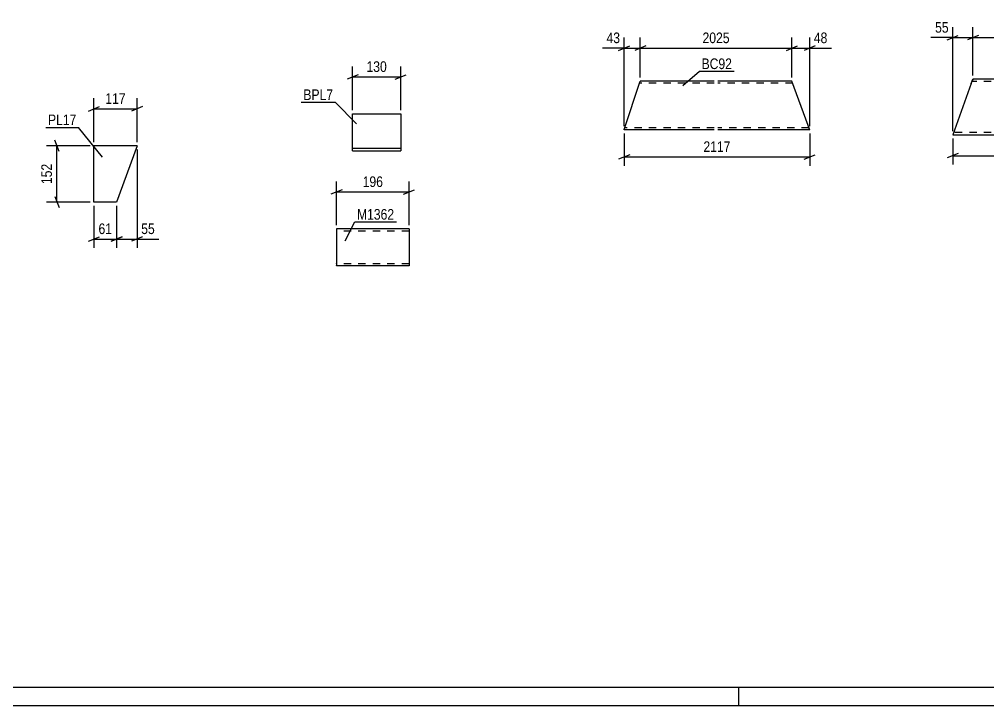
# Model space of a CAD drawing. Header units: millimetres. Extents: x 0 to 1189, y 0 to 841.
# Drawn here: x 364.5 to 626.3, y 0 to 185.6 of the extents above; entities that cross this region are included whole.
import ezdxf

# ---------------------------------------------------------------- set-up
doc = ezdxf.new("R2010")
doc.units = ezdxf.units.MM
doc.linetypes.add('DXK_LINE_DOT2', pattern=[3.9198, 1.9599, -1.9599])
doc.styles.add('Arial Narrow', font='ARIALN.TTF', dxfattribs={"height": 0.2})

# ---------------------------------------------------------------- blocks, each defined once
blk = doc.blocks.new('Unknown-682122038-1161')
at = {"color": 5, "linetype": 'Continuous'}
for p, q in [((5, 5), (1184, 5)), ((559, 0), (559, 5)), ((0, 0), (1189, 0))]:
    blk.add_line(p, q, dxfattribs=at)
blk = doc.blocks.new('Part-682122038-61337 - 61336')
at = {"color": 2, "linetype": 'Continuous'}
for p, q in [((469.86, 128.88), (450.25, 128.88)), ((450.25, 128.88), (450.25, 118.97)), ((469.86, 128.88), (469.86, 118.88)), ((450.25, 118.88), (450.25, 118.97)), ((469.86, 118.88), (450.25, 118.88))]:
    blk.add_line(p, q, dxfattribs=at)
at = {"color": 7, "linetype": 'DXK_LINE_DOT2'}
for p, q in [((469.86, 128.28), (450.25, 128.28)), ((450.25, 119.48), (450.25, 119.53)), ((469.86, 119.48), (450.25, 119.48)), ((469.86, 119.48), (469.86, 119.53))]:
    blk.add_line(p, q, dxfattribs=at)
blk = doc.blocks.new('Part-682122038-61363 - 61362')
at = {"color": 2, "linetype": 'Continuous'}
for p, q in [((454.59, 150.05), (454.59, 160)), ((454.59, 160), (467.59, 160)), ((467.59, 160), (467.59, 159.96)), ((467.59, 159.96), (467.59, 150.05)), ((467.59, 150.6), (454.59, 150.6)), ((454.59, 150), (454.59, 150.05)), ((454.59, 150), (467.59, 150)), ((467.59, 150), (467.59, 150.05))]:
    blk.add_line(p, q, dxfattribs=at)
at = {"color": 7, "linetype": 'DXK_LINE_DOT2'}
for p, q in [((454.59, 150), (454.59, 150.05)), ((467.59, 150), (467.59, 150.05))]:
    blk.add_line(p, q, dxfattribs=at)
blk = doc.blocks.new('Part-682122038-34733 - 34732')
at = {"color": 2, "linetype": 'Continuous'}
for p, q in [((528.04, 155.75), (532.35, 168.86)), ((552.35, 168.86), (532.35, 168.86)), ((573.35, 168.86), (553.35, 168.86)), ((577.72, 156.86), (573.35, 168.86)), ((528.01, 155.66), (528.04, 155.75)), ((552.35, 155.66), (528.01, 155.66)), ((578.15, 155.66), (553.35, 155.66)), ((578.15, 155.66), (577.72, 156.86))]:
    blk.add_line(p, q, dxfattribs=at)
at = {"color": 7, "linetype": 'DXK_LINE_DOT2'}
for p, q in [((552.35, 168.26), (532.15, 168.26)), ((573.57, 168.26), (553.35, 168.26)), ((528.01, 155.66), (528.01, 155.66)), ((552.35, 156.26), (528.21, 156.26)), ((577.94, 156.26), (553.35, 156.26)), ((577.92, 156.31), (577.8, 156.63)), ((577.94, 156.26), (577.92, 156.31)), ((578.12, 155.75), (578.03, 156.01)), ((578.15, 155.66), (578.12, 155.75))]:
    blk.add_line(p, q, dxfattribs=at)
blk = doc.blocks.new('Part-682122038-30359 - 30358')
at = {"color": 2, "linetype": 'Continuous'}
for p, q in [((384.66, 136.16), (384.66, 151.36)), ((396.32, 151.36), (384.66, 151.36)), ((396.32, 151.36), (390.79, 136.16)), ((390.79, 136.16), (384.66, 136.16))]:
    blk.add_line(p, q, dxfattribs=at)
blk = doc.blocks.new('Part-682122038-34647 - 34646')
at = {"color": 2, "linetype": 'Continuous'}
for p, q in [((621.85, 168.17), (616.83, 154.37)), ((621.85, 168.17), (622.29, 169.37)), ((646.83, 169.37), (622.29, 169.37)), ((646.83, 169.37), (646.83, 169.28)), ((646.83, 169.28), (646.83, 154.37)), ((616.83, 154.37), (646.83, 154.37))]:
    blk.add_line(p, q, dxfattribs=at)
at = {"color": 7, "linetype": 'DXK_LINE_DOT2'}
for p, q in [((646.83, 168.77), (622.07, 168.77)), ((622.25, 169.28), (622.16, 169.02)), ((622.29, 169.37), (622.25, 169.28)), ((646.83, 169.02), (646.83, 169.37)), ((646.83, 154.97), (617.05, 154.97))]:
    blk.add_line(p, q, dxfattribs=at)
blk = doc.blocks.new('StraightDimension-682122038-61670 - 61336')
at = {"color": 7, "linetype": 'Continuous'}
for p, q in [((450.25, 129.88), (450.25, 141.73)), ((469.86, 129.88), (469.86, 141.73)), ((451.75, 139.48), (448.75, 138.28)), ((450.25, 138.88), (469.86, 138.88)), ((468.36, 138.28), (471.36, 139.48))]:
    blk.add_line(p, q, dxfattribs=at)
at = {"color": 0}
blk.add_wipeout([(463.4, 139.63), (463.4, 143.83), (456.72, 143.83), (456.72, 139.63)], dxfattribs=at)
at = {"color": 3, "style": 'Arial Narrow'}
blk.add_text('196', height=2.863, dxfattribs=at).set_placement((457.32, 140.23))
blk = doc.blocks.new('StraightDimension-682122038-61714 - 61362')
at = {"color": 7, "linetype": 'Continuous'}
for p, q in [((454.59, 161), (454.59, 172.85)), ((467.59, 161), (467.59, 172.85)), ((456.09, 170.6), (453.09, 169.4)), ((466.09, 169.4), (469.09, 170.6)), ((454.59, 170), (467.59, 170))]:
    blk.add_line(p, q, dxfattribs=at)
at = {"color": 0}
blk.add_wipeout([(464.43, 170.75), (464.43, 174.95), (457.75, 174.95), (457.75, 170.75)], dxfattribs=at)
at = {"color": 3, "style": 'Arial Narrow'}
blk.add_text('130', height=2.863, dxfattribs=at).set_placement((458.35, 171.35))
blk = doc.blocks.new('StraightDimension-682122038-35207 - 34732')
at = {"color": 7, "linetype": 'Continuous'}
for p, q in [((532.35, 169.86), (532.35, 180.63)), ((573.35, 169.86), (573.35, 180.63)), ((533.85, 178.38), (530.85, 177.18)), ((571.85, 177.18), (574.85, 178.38)), ((532.35, 177.78), (573.35, 177.78))]:
    blk.add_line(p, q, dxfattribs=at)
at = {"color": 0}
blk.add_wipeout([(557.11, 178.53), (557.11, 182.73), (548.59, 182.73), (548.59, 178.53)], dxfattribs=at)
at = {"color": 3, "style": 'Arial Narrow'}
blk.add_text('2025', height=2.863, dxfattribs=at).set_placement((549.19, 179.13))
blk = doc.blocks.new('StraightDimension-682122038-35183 - 34732')
at = {"color": 7, "linetype": 'Continuous'}
for p, q in [((528.01, 154.66), (528.01, 145.95)), ((578.15, 154.66), (578.15, 145.95)), ((529.51, 148.95), (526.51, 147.75)), ((528.01, 148.35), (578.15, 148.35)), ((576.65, 147.75), (579.65, 148.95))]:
    blk.add_line(p, q, dxfattribs=at)
at = {"color": 0}
blk.add_wipeout([(557.34, 149.1), (557.34, 153.3), (548.83, 153.3), (548.83, 149.1)], dxfattribs=at)
at = {"color": 3, "style": 'Arial Narrow'}
blk.add_text('2117', height=2.863, dxfattribs=at).set_placement((549.43, 149.7))
blk = doc.blocks.new('StraightDimension-682122038-35208 - 34732')
at = {"color": 7, "linetype": 'Continuous'}
for p, q in [((528.01, 156.66), (528.01, 180.63)), ((532.35, 169.86), (532.35, 180.63)), ((526.51, 177.18), (529.51, 178.38)), ((533.85, 178.38), (530.85, 177.18)), ((528.01, 177.78), (532.35, 177.78))]:
    blk.add_line(p, q, dxfattribs=at)
at = {"color": 0}
blk.add_wipeout([(527.49, 178.53), (527.49, 182.73), (522.63, 182.73), (522.63, 178.53)], dxfattribs=at)
at = {"color": 7, "linetype": 'Continuous'}
blk.add_line((528.01, 177.78), (522.11, 177.78), dxfattribs=at)
blk.add_line((528.01, 177.78), (522.11, 177.78), dxfattribs=at)
at = {"color": 3, "style": 'Arial Narrow'}
blk.add_text('43', height=2.863, dxfattribs=at).set_placement((523.23, 179.13))
blk = doc.blocks.new('StraightDimension-682122038-35206 - 34732')
at = {"color": 7, "linetype": 'Continuous'}
for p, q in [((573.35, 169.86), (573.35, 180.63)), ((578.15, 156.66), (578.15, 180.63)), ((571.85, 177.18), (574.85, 178.38)), ((579.65, 178.38), (576.65, 177.18)), ((573.35, 177.78), (578.15, 177.78))]:
    blk.add_line(p, q, dxfattribs=at)
at = {"color": 0}
blk.add_wipeout([(583.53, 178.53), (583.53, 182.73), (578.68, 182.73), (578.68, 178.53)], dxfattribs=at)
at = {"color": 7, "linetype": 'Continuous'}
blk.add_line((578.15, 177.78), (584.06, 177.78), dxfattribs=at)
blk.add_line((578.15, 177.78), (584.06, 177.78), dxfattribs=at)
at = {"color": 3, "style": 'Arial Narrow'}
blk.add_text('48', height=2.863, dxfattribs=at).set_placement((579.28, 179.13))
blk = doc.blocks.new('StraightDimension-682122038-31009 - 30358')
at = {"color": 7, "linetype": 'Continuous'}
for p, q in [((396.32, 150.36), (396.32, 123.76)), ((390.79, 135.16), (390.79, 123.76)), ((389.29, 125.56), (392.29, 126.76)), ((390.79, 126.16), (396.32, 126.16)), ((397.82, 126.76), (394.82, 125.56))]:
    blk.add_line(p, q, dxfattribs=at)
at = {"color": 0}
blk.add_wipeout([(401.71, 126.91), (401.71, 131.11), (396.85, 131.11), (396.85, 126.91)], dxfattribs=at)
at = {"color": 7, "linetype": 'Continuous'}
blk.add_line((396.32, 126.16), (402.23, 126.16), dxfattribs=at)
blk.add_line((396.32, 126.16), (402.23, 126.16), dxfattribs=at)
at = {"color": 3, "style": 'Arial Narrow'}
blk.add_text('55', height=2.863, dxfattribs=at).set_placement((397.45, 127.51))
blk = doc.blocks.new('StraightDimension-682122038-31015 - 30358')
at = {"color": 7, "linetype": 'Continuous'}
for p, q in [((384.66, 152.36), (384.66, 164.21)), ((396.32, 152.36), (396.32, 164.21)), ((383.16, 160.76), (386.16, 161.96)), ((384.66, 161.36), (396.32, 161.36)), ((397.82, 161.96), (394.82, 160.76))]:
    blk.add_line(p, q, dxfattribs=at)
at = {"color": 0}
blk.add_wipeout([(393.83, 162.11), (393.83, 166.31), (387.15, 166.31), (387.15, 162.11)], dxfattribs=at)
at = {"color": 3, "style": 'Arial Narrow'}
blk.add_text('117', height=2.863, dxfattribs=at).set_placement((387.75, 162.71))
blk = doc.blocks.new('StraightDimension-682122038-31005 - 30358')
at = {"color": 7, "linetype": 'Continuous'}
for p, q in [((375.26, 149.86), (374.06, 152.86)), ((383.66, 151.36), (371.81, 151.36)), ((374.66, 136.16), (374.66, 151.36)), ((383.66, 136.16), (371.81, 136.16)), ((374.06, 137.66), (375.26, 134.66))]:
    blk.add_line(p, q, dxfattribs=at)
at = {"color": 0}
blk.add_wipeout([(373.91, 147.11), (369.71, 147.11), (369.71, 140.42), (373.91, 140.42)], dxfattribs=at)
at = {"color": 3, "style": 'Arial Narrow'}
blk.add_text('152', height=2.863, rotation=90.0002, dxfattribs=at).set_placement((373.31, 141.02))
blk = doc.blocks.new('StraightDimension-682122038-31010 - 30358')
at = {"color": 7, "linetype": 'Continuous'}
for p, q in [((384.66, 135.16), (384.66, 123.76)), ((390.79, 135.16), (390.79, 123.76)), ((383.16, 125.56), (386.16, 126.76)), ((384.66, 126.16), (390.79, 126.16)), ((392.29, 126.76), (389.29, 125.56))]:
    blk.add_line(p, q, dxfattribs=at)
at = {"color": 0}
blk.add_wipeout([(390.15, 126.91), (390.15, 131.11), (385.3, 131.11), (385.3, 126.91)], dxfattribs=at)
at = {"color": 3, "style": 'Arial Narrow'}
blk.add_text('61', height=2.863, dxfattribs=at).set_placement((385.9, 127.51))
blk = doc.blocks.new('StraightDimension-682122038-35772 - 34646')
at = {"color": 7, "linetype": 'Continuous'}
for p, q in [((622.29, 170.37), (622.29, 183.46)), ((646.83, 169.37), (646.83, 183.46)), ((623.79, 181.21), (620.79, 180.01)), ((645.33, 180.01), (648.33, 181.21)), ((622.29, 180.61), (646.83, 180.61))]:
    blk.add_line(p, q, dxfattribs=at)
at = {"color": 0}
blk.add_wipeout([(637.9, 181.36), (637.9, 185.56), (631.22, 185.56), (631.22, 181.36)], dxfattribs=at)
at = {"color": 3, "style": 'Arial Narrow'}
blk.add_text('245', height=2.863, dxfattribs=at).set_placement((631.82, 181.96))
blk = doc.blocks.new('StraightDimension-682122038-35807 - 34646')
at = {"color": 7, "linetype": 'Continuous'}
for p, q in [((616.83, 153.37), (616.83, 146.3)), ((646.83, 153.37), (646.83, 146.3)), ((618.33, 149.3), (615.33, 148.1)), ((645.33, 148.1), (648.33, 149.3)), ((616.83, 148.7), (646.83, 148.7))]:
    blk.add_line(p, q, dxfattribs=at)
at = {"color": 0}
blk.add_wipeout([(635.17, 149.45), (635.17, 153.65), (628.49, 153.65), (628.49, 149.45)], dxfattribs=at)
at = {"color": 3, "style": 'Arial Narrow'}
blk.add_text('300', height=2.863, dxfattribs=at).set_placement((629.09, 150.05))
blk = doc.blocks.new('StraightDimension-682122038-35773 - 34646')
at = {"color": 7, "linetype": 'Continuous'}
for p, q in [((616.83, 155.37), (616.83, 183.46)), ((622.29, 170.37), (622.29, 183.46)), ((615.33, 180.01), (618.33, 181.21)), ((623.79, 181.21), (620.79, 180.01)), ((616.83, 180.61), (622.29, 180.61))]:
    blk.add_line(p, q, dxfattribs=at)
at = {"color": 0}
blk.add_wipeout([(616.3, 181.36), (616.3, 185.56), (611.45, 185.56), (611.45, 181.36)], dxfattribs=at)
at = {"color": 7, "linetype": 'Continuous'}
blk.add_line((616.83, 180.61), (610.92, 180.61), dxfattribs=at)
blk.add_line((616.83, 180.61), (610.92, 180.61), dxfattribs=at)
at = {"color": 3, "style": 'Arial Narrow'}
blk.add_text('55', height=2.863, dxfattribs=at).set_placement((612.05, 181.96))
blk = doc.blocks.new('Mark-682122038-61877 - 61336')
at = {"color": 0}
blk.add_wipeout([(465.84, 131.4), (465.84, 134.4), (455.78, 134.4), (455.78, 131.4)], dxfattribs=at)
blk.add_wipeout([(465.84, 131.4), (465.84, 134.4), (455.78, 134.4), (455.78, 131.4)], dxfattribs=at)
at = {"color": 30, "linetype": 'Continuous'}
for p, q in [((452.61, 125.7), (455.18, 130.8)), ((455.18, 130.8), (466.44, 130.8))]:
    blk.add_line(p, q, dxfattribs=at)
at = {"color": 3, "style": 'Arial Narrow'}
blk.add_text('M1362', height=2.863, dxfattribs=at).set_placement((455.78, 131.4))
blk = doc.blocks.new('Mark-682122038-61888 - 61362')
at = {"color": 0}
blk.add_wipeout([(449.32, 163.75), (449.32, 166.75), (441.28, 166.75), (441.28, 163.75)], dxfattribs=at)
blk.add_wipeout([(449.32, 163.75), (449.32, 166.75), (441.28, 166.75), (441.28, 163.75)], dxfattribs=at)
at = {"color": 30, "linetype": 'Continuous'}
for p in [(440.68, 163.15), (455.65, 157.27)]:
    blk.add_line(p, (449.92, 163.15), dxfattribs=at)
at = {"color": 3, "style": 'Arial Narrow'}
blk.add_text('BPL7', height=2.863, dxfattribs=at).set_placement((441.28, 163.75))
blk = doc.blocks.new('Mark-682122038-34774 - 34732')
at = {"color": 0}
blk.add_wipeout([(557.15, 172.12), (557.15, 175.12), (548.93, 175.12), (548.93, 172.12)], dxfattribs=at)
blk.add_wipeout([(557.15, 172.12), (557.15, 175.12), (548.93, 175.12), (548.93, 172.12)], dxfattribs=at)
at = {"color": 30, "linetype": 'Continuous'}
for p, q in [((543.86, 167.67), (548.33, 171.52)), ((548.33, 171.52), (557.75, 171.52))]:
    blk.add_line(p, q, dxfattribs=at)
at = {"color": 3, "style": 'Arial Narrow'}
blk.add_text('BC92', height=2.863, dxfattribs=at).set_placement((548.93, 172.12))
blk = doc.blocks.new('Mark-682122038-31434 - 30358')
at = {"color": 0}
blk.add_wipeout([(379.93, 156.96), (379.93, 159.96), (372.25, 159.96), (372.25, 156.96)], dxfattribs=at)
blk.add_wipeout([(379.93, 156.96), (379.93, 159.96), (372.25, 159.96), (372.25, 156.96)], dxfattribs=at)
at = {"color": 30, "linetype": 'Continuous'}
for p in [(371.65, 156.36), (387.02, 148.3)]:
    blk.add_line(p, (380.53, 156.36), dxfattribs=at)
at = {"color": 3, "style": 'Arial Narrow'}
blk.add_text('PL17', height=2.863, dxfattribs=at).set_placement((372.25, 156.96))

msp = doc.modelspace()

# ---------------------------------------------------------------- block references
for name in ['Unknown-682122038-1161', 'Part-682122038-34733 - 34732', 'Part-682122038-34647 - 34646', 'Part-682122038-61363 - 61362', 'Part-682122038-30359 - 30358', 'Part-682122038-61337 - 61336']:
    msp.add_blockref(name, (0, 0))

# ---------------------------------------------------------------- next in the draw order: block references
for name in ['StraightDimension-682122038-35772 - 34646', 'StraightDimension-682122038-35207 - 34732', 'StraightDimension-682122038-61714 - 61362', 'StraightDimension-682122038-31015 - 30358', 'StraightDimension-682122038-35183 - 34732', 'StraightDimension-682122038-35807 - 34646', 'StraightDimension-682122038-31009 - 30358', 'StraightDimension-682122038-61670 - 61336']:
    msp.add_blockref(name, (0, 0))

# ---------------------------------------------------------------- next in the draw order: block references
for name in ['StraightDimension-682122038-35773 - 34646', 'StraightDimension-682122038-35208 - 34732', 'StraightDimension-682122038-35206 - 34732', 'Mark-682122038-34774 - 34732', 'Mark-682122038-61888 - 61362', 'StraightDimension-682122038-31005 - 30358', 'Mark-682122038-61877 - 61336']:
    msp.add_blockref(name, (0, 0))

# ---------------------------------------------------------------- next in the draw order: block references
for name in ['Mark-682122038-31434 - 30358', 'StraightDimension-682122038-31010 - 30358']:
    msp.add_blockref(name, (0, 0))

doc.saveas('drawing.dxf')
